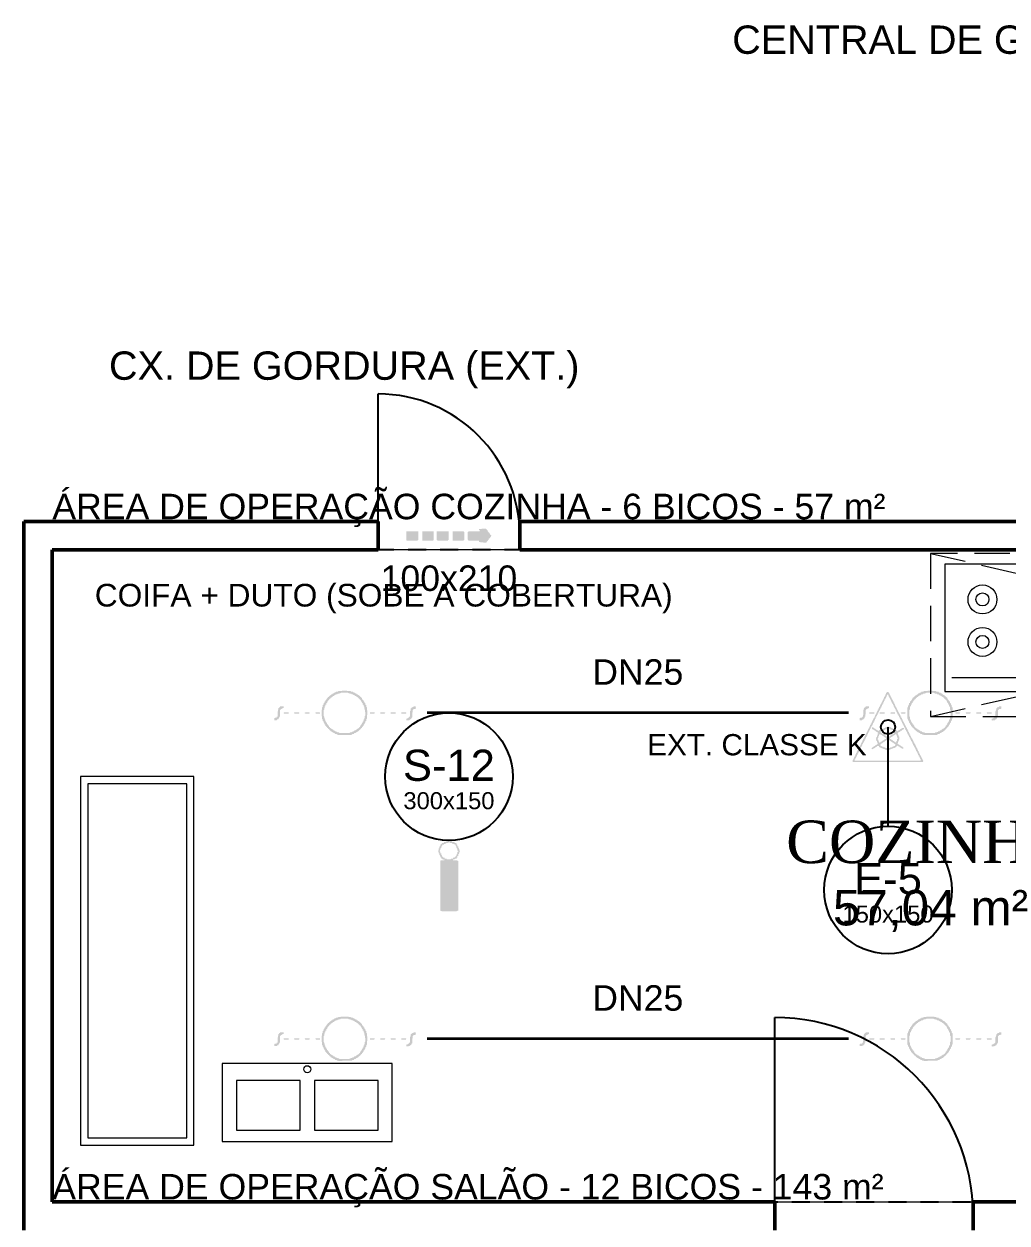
# Model space of a CAD drawing. Header units: metres. Extents: x -2 to 169, y -5 to 45.
# Drawn here: x 0 to 6.94, y 11.05 to 19.51 of the extents above; entities that cross this region are included whole.
import ezdxf
from ezdxf.enums import TextEntityAlignment as Align

# ---------------------------------------------------------------- set-up
doc = ezdxf.new("R2010")
doc.units = ezdxf.units.M
doc.header["$LTSCALE"] = 0.1
doc.linetypes.add('DASHED', pattern=[1.524, 1.27, -0.254])
for name, color, linetype, lineweight in [('AMBIENTES', 8, 'Continuous', 13), ('ILUMINACAO', 5, 'Continuous', 25), ('INC_CHUV_AREA', 6, 'DASHED', 25), ('INC_CHUV_TEXTO', 1, 'Continuous', 13), ('INC_CHUV_TUBO', 1, 'Continuous', 35), ('INC_EXT', 1, 'Continuous', 25), ('INC_SPK', 1, 'Continuous', 25), ('MOBILIARIO', 8, 'Continuous', 18), ('PAREDE', 7, 'Continuous', 50), ('PORTAS', 84, 'Continuous', 25), ('ROTAS', 3, 'Continuous', 35), ('ROTULOS', 7, 'Continuous', 13), ('SINALIZACAO', 3, 'Continuous', 25), ('TEXTOS', 7, 'Continuous', 13)]:
    doc.layers.add(name, color=color, linetype=linetype, lineweight=lineweight)
doc.styles.add('COSCIP-AMBIENTE', font='times.ttf')
doc.styles.add('COSCIP-TEXTO', font='arial.ttf')

# ---------------------------------------------------------------- blocks, each defined once
blk = doc.blocks.new('ROTA_DE_FUGA_FINAL')
h = blk.add_hatch(color=256)
h.dxf.hatch_style = 1
h.paths.add_polyline_path([(0.3528, 0.0804), (0.4379, 0.0807), (0.4388, 0.0738), (0.4458, 0.0729), (0.4463, 0.066), (0.4538, 0.0655), (0.4551, 0.0515), (0.4612, 0.0505), (0.4621, 0.0431), (0.4686, 0.0427), (0.4695, 0.0353), (0.477, 0.0348), (0.4783, 0.0208), (0.4844, 0.0199), (0.4853, 0.0125), (0.4928, 0.012), (0.4937, 0.0045), (0.5, 0.0032), (0.4996, -0.0033), (0.4938, -0.0043), (0.4928, -0.0174), (0.4919, -0.0182), (0.4853, -0.0186), (0.4844, -0.026), (0.4779, -0.0264), (0.477, -0.0347), (0.4705, -0.0349), (0.4695, -0.0358), (0.4686, -0.048), (0.4677, -0.0489), (0.4621, -0.0493), (0.4612, -0.0576), (0.4547, -0.058), (0.4537, -0.0654), (0.4472, -0.0656), (0.4463, -0.0665), (0.4454, -0.0787), (0.4445, -0.0796), (0.4361, -0.0807), (0.3775, -0.0798), (0.37, -0.0789), (0.3693, -0.074), (0.3682, -0.0733), (0.3542, -0.0729), (0.3527, -0.0721), (0.353, -0.0591), (0.3514, -0.0576), (0.2293, -0.0573), (0.2287, -0.0494), (0.2231, -0.0489), (0.2224, -0.048), (0.2223, -0.0405), (0.2224, 0.0413), (0.2231, 0.0428), (0.2278, 0.0428), (0.2286, 0.0497), (0.2306, 0.0504), (0.3612, 0.0506), (0.3623, 0.0515), (0.3623, 0.0562), (0.3609, 0.059), (0.3607, 0.0651), (0.3527, 0.0664)])
h.paths.add_polyline_path([(-0.1435, 0.0497), (-0.1339, 0.0504), (-0.0038, 0.05), (-0.0038, -0.0498), (-0.0106, -0.0508), (-0.0106, -0.0563), (-0.0131, -0.0576), (-0.1356, -0.0573), (-0.1364, -0.0508), (-0.1423, -0.0505), (-0.1437, -0.0489)])
h.paths.add_polyline_path([(-0.4998, 0.0497), (-0.491, 0.0504), (-0.3608, 0.0498), (-0.3608, -0.0495), (-0.3673, -0.0503), (-0.3675, -0.0563), (-0.3692, -0.0576), (-0.4984, -0.0571), (-0.5, -0.048)])
h.paths.add_polyline_path([(0.0431, 0.0497), (0.053, 0.0504), (0.1729, 0.0504), (0.1751, 0.0497), (0.1757, 0.0441), (0.1813, 0.0439), (0.1823, 0.0422), (0.182, -0.0489), (0.1748, -0.0495), (0.1744, -0.0563), (0.1729, -0.0576), (0.0437, -0.0573), (0.0429, -0.048)])
h.paths.add_polyline_path([(-0.3141, 0.0497), (-0.3041, 0.0504), (-0.1832, 0.0504), (-0.1815, 0.0497), (-0.1806, 0.0413), (-0.1806, -0.048), (-0.1818, -0.0508), (-0.182, -0.0573), (-0.3134, -0.0574), (-0.3143, -0.048)])
blk = doc.blocks.new('PONTO_ILUMINACAO_EMERGENCIA')
h = blk.add_hatch(color=256)
h.dxf.hatch_style = 1
h.paths.add_polyline_path([(-0.0047, 0.5), (0.005, 0.5), (0.0072, 0.4942), (0.0188, 0.4904), (0.0421, 0.4884), (0.0459, 0.4797), (0.077, 0.4757), (0.082, 0.4651), (0.1053, 0.4622), (0.1097, 0.4419), (0.1184, 0.439), (0.1206, 0.4179), (0.1322, 0.4157), (0.1344, 0.3924), (0.1414, 0.3866), (0.1452, 0.3779), (0.1484, 0.3547), (0.1556, 0.3518), (0.1555, 0.3425), (0.1487, 0.3401), (0.1431, 0.3111), (0.1346, 0.3052), (0.1326, 0.282), (0.121, 0.2791), (0.1187, 0.2587), (0.1089, 0.2558), (0.1078, 0.2442), (0.0857, 0.239), (0.0799, 0.2315), (0.0595, 0.2297), (0.0579, 0.2268), (0.0584, 0.221), (0.0624, 0.2194), (0.1177, 0.2184), (0.1206, 0.212), (0.1322, 0.2087), (0.1335, 0.2035), (0.1336, -0.4883), (0.1322, -0.4929), (0.1206, -0.4939), (0.1067, -0.4999), (-0.1032, -0.5), (-0.1043, -0.497), (-0.1178, -0.4952), (-0.1228, -0.4912), (-0.1228, 0.2064), (-0.118, 0.218), (-0.0713, 0.2192), (-0.0621, 0.221), (-0.0601, 0.2268), (-0.0916, 0.2329), (-0.0961, 0.2413), (-0.1076, 0.2442), (-0.1083, 0.2558), (-0.1207, 0.2614), (-0.1253, 0.2878), (-0.1335, 0.2936), (-0.1358, 0.3169), (-0.1445, 0.3198), (-0.1468, 0.3416), (-0.1498, 0.3457), (-0.1556, 0.3459), (-0.1556, 0.3488), (-0.1498, 0.3495), (-0.1476, 0.3547), (-0.1454, 0.3779), (-0.1421, 0.3866), (-0.1346, 0.3924), (-0.1329, 0.4157), (-0.1236, 0.4201), (-0.1207, 0.4412), (-0.112, 0.4429), (-0.109, 0.4506), (-0.0988, 0.4564), (-0.0945, 0.4634), (-0.0713, 0.4655), (-0.0684, 0.4771), (-0.0451, 0.479), (-0.0364, 0.4826), (-0.0306, 0.4897), (-0.0073, 0.4925)])
h.paths.add_polyline_path([(-0.0044, 0.4758), (-0.0073, 0.465), (-0.0322, 0.4622), (-0.0396, 0.4593), (-0.0451, 0.4522), (-0.0684, 0.4496), (-0.0713, 0.4416), (-0.093, 0.439), (-0.0971, 0.4186), (-0.1062, 0.4157), (-0.1091, 0.3906), (-0.1178, 0.3896), (-0.1191, 0.3866), (-0.125, 0.3547), (-0.1294, 0.353), (-0.1305, 0.3459), (-0.1226, 0.3401), (-0.1207, 0.3194), (-0.109, 0.3169), (-0.1067, 0.2936), (-0.0981, 0.2878), (-0.0945, 0.2686), (-0.0858, 0.2668), (-0.08, 0.2579), (-0.0623, 0.2558), (-0.0579, 0.2442), (-0.0335, 0.2416), (-0.0306, 0.2325), (0.0014, 0.2301), (0.0276, 0.2355), (0.0334, 0.2424), (0.056, 0.2442), (0.0585, 0.2558), (0.0799, 0.2583), (0.0857, 0.2664), (0.0944, 0.2682), (0.0974, 0.2791), (0.106, 0.2817), (0.108, 0.3052), (0.1149, 0.3082), (0.1218, 0.3372), (0.1322, 0.343), (0.1324, 0.3488), (0.1293, 0.3539), (0.1206, 0.3567), (0.1184, 0.3779), (0.1148, 0.3876), (0.1076, 0.3924), (0.105, 0.4157), (0.0967, 0.4186), (0.0944, 0.4391), (0.0828, 0.4404), (0.077, 0.4487), (0.0453, 0.4535), (0.0421, 0.4615), (0.0188, 0.4634), (0.0078, 0.468), (0.0043, 0.4762)], flags=16)
blk = doc.blocks.new('EXTINTOR_AP')
h = blk.add_hatch(color=256)
h.dxf.hatch_style = 1
h.paths.add_polyline_path([(-0.0177, 0.4935), (0.0088, 0.4935), (0.0108, 0.481), (0.0182, 0.4787), (0.0206, 0.4608), (0.028, 0.4584), (0.0305, 0.4412), (0.038, 0.4393), (0.0404, 0.4221), (0.0481, 0.4196), (0.0502, 0.4021), (0.0576, 0.3999), (0.0597, 0.3827), (0.0674, 0.3795), (0.0699, 0.3624), (0.0775, 0.3606), (0.0797, 0.3433), (0.0874, 0.3409), (0.0896, 0.3233), (0.0969, 0.3203), (0.0994, 0.3031), (0.1068, 0.3011), (0.1092, 0.2839), (0.1169, 0.2818), (0.1192, 0.2646), (0.1268, 0.2621), (0.1289, 0.2446), (0.1363, 0.2423), (0.1388, 0.2245), (0.1462, 0.2226), (0.1486, 0.2053), (0.1564, 0.2031), (0.1585, 0.1858), (0.1659, 0.1837), (0.1683, 0.1685), (0.1764, 0.1637), (0.1782, 0.1476), (0.1866, 0.144), (0.1891, 0.1292), (0.1954, 0.1261), (0.1992, 0.1095), (0.2062, 0.1046), (0.2078, 0.0898), (0.2159, 0.0849), (0.2175, 0.0691), (0.226, 0.0652), (0.2286, 0.0505), (0.2348, 0.0474), (0.2386, 0.0308), (0.2455, 0.0258), (0.2472, 0.0111), (0.2553, 0.0062), (0.2569, -0.0094), (0.2654, -0.0135), (0.268, -0.0283), (0.2753, -0.0332), (0.2777, -0.048), (0.2849, -0.0529), (0.2865, -0.0677), (0.2947, -0.0726), (0.2963, -0.0874), (0.3048, -0.0923), (0.3077, -0.1071), (0.3146, -0.112), (0.3171, -0.1268), (0.3243, -0.1317), (0.3258, -0.1466), (0.3332, -0.1496), (0.3357, -0.16), (0.3429, -0.1637), (0.3455, -0.1793), (0.3529, -0.1822), (0.3554, -0.1993), (0.3607, -0.2031), (0.3652, -0.2194), (0.3701, -0.2225), (0.3741, -0.2301), (0.3751, -0.2387), (0.3824, -0.2418), (0.3849, -0.2579), (0.3923, -0.2607), (0.3947, -0.2779), (0.4011, -0.2818), (0.404, -0.2966), (0.4108, -0.3015), (0.4144, -0.3173), (0.4218, -0.3204), (0.4243, -0.3367), (0.4317, -0.3399), (0.4337, -0.3556), (0.4395, -0.3606), (0.444, -0.377), (0.4514, -0.3842), (0.4538, -0.3961), (0.4612, -0.3986), (0.4637, -0.4154), (0.471, -0.4184), (0.4735, -0.4356), (0.4795, -0.4393), (0.4834, -0.4555), (0.4899, -0.459), (0.4932, -0.4748), (0.5, -0.4787), (0.4992, -0.4836), (0.4937, -0.4861), (0.4931, -0.4935), (-0.5, -0.4935), (-0.4994, -0.4664), (-0.4913, -0.4623), (-0.4897, -0.4467), (-0.4836, -0.4443), (-0.48, -0.427), (-0.4725, -0.4221), (-0.4701, -0.4073), (-0.4618, -0.4045), (-0.4599, -0.3876), (-0.4519, -0.3844), (-0.4503, -0.368), (-0.4429, -0.363), (-0.4406, -0.3483), (-0.4331, -0.3433), (-0.4298, -0.3274), (-0.4224, -0.3253), (-0.4206, -0.3089), (-0.4125, -0.3041), (-0.4109, -0.2892), (-0.4036, -0.2843), (-0.4002, -0.2678), (-0.3935, -0.2646), (-0.3913, -0.2498), (-0.383, -0.2474), (-0.3812, -0.2301), (-0.3732, -0.2253), (-0.3715, -0.2104), (-0.3642, -0.2055), (-0.3619, -0.1907), (-0.3537, -0.1858), (-0.351, -0.17), (-0.3436, -0.1686), (-0.3418, -0.1514), (-0.3341, -0.1464), (-0.3322, -0.1317), (-0.3261, -0.1292), (-0.3215, -0.1104), (-0.3144, -0.1071), (-0.3124, -0.0923), (-0.3042, -0.0894), (-0.3025, -0.0726), (-0.2948, -0.0677), (-0.2929, -0.0529), (-0.2856, -0.048), (-0.2821, -0.0318), (-0.2747, -0.0294), (-0.2729, -0.0135), (-0.2648, -0.0111), (-0.2631, 0.0062), (-0.2554, 0.0111), (-0.2535, 0.0258), (-0.246, 0.0308), (-0.2427, 0.0469), (-0.2353, 0.05), (-0.2329, 0.0663), (-0.2255, 0.0689), (-0.2238, 0.0849), (-0.2163, 0.0898), (-0.2141, 0.1046), (-0.2067, 0.1095), (-0.2043, 0.1243), (-0.1959, 0.1273), (-0.1941, 0.144), (-0.1861, 0.1466), (-0.1843, 0.1637), (-0.1779, 0.1661), (-0.1748, 0.1834), (-0.167, 0.1883), (-0.1648, 0.2031), (-0.1566, 0.2062), (-0.1547, 0.2227), (-0.1467, 0.227), (-0.1451, 0.2424), (-0.1388, 0.2449), (-0.1354, 0.2621), (-0.1277, 0.267), (-0.1254, 0.2818), (-0.1172, 0.2843), (-0.1153, 0.3015), (-0.1073, 0.3057), (-0.1057, 0.3212), (-0.0981, 0.3261), (-0.095, 0.3424), (-0.0878, 0.3458), (-0.0859, 0.3606), (-0.0777, 0.363), (-0.0759, 0.3803), (-0.0691, 0.3827), (-0.0663, 0.3999), (-0.06, 0.4024), (-0.0557, 0.4211), (-0.0486, 0.4246), (-0.0465, 0.4393), (-0.0384, 0.4418), (-0.0366, 0.459), (-0.03, 0.4615), (-0.027, 0.4787), (-0.0208, 0.4812)])
h.paths.add_polyline_path([(-0.0064, 0.4602), (-0.0089, 0.4505), (-0.0163, 0.4484), (-0.0179, 0.4319), (-0.024, 0.4295), (-0.0276, 0.4123), (-0.035, 0.4073), (-0.0374, 0.3926), (-0.0458, 0.3881), (-0.0476, 0.3729), (-0.0557, 0.3687), (-0.0572, 0.3532), (-0.0645, 0.3483), (-0.068, 0.3317), (-0.0745, 0.3286), (-0.0768, 0.3138), (-0.0852, 0.3109), (-0.087, 0.2941), (-0.095, 0.2905), (-0.0966, 0.2744), (-0.1039, 0.2695), (-0.1073, 0.253), (-0.114, 0.2498), (-0.1163, 0.235), (-0.1246, 0.2316), (-0.1264, 0.2154), (-0.1343, 0.2104), (-0.136, 0.1957), (-0.1432, 0.1907), (-0.1467, 0.1743), (-0.1536, 0.1711), (-0.1557, 0.1563), (-0.1639, 0.1537), (-0.1658, 0.1366), (-0.1728, 0.1341), (-0.1754, 0.1169), (-0.1827, 0.112), (-0.185, 0.0972), (-0.1932, 0.0923), (-0.1959, 0.0764), (-0.2033, 0.0744), (-0.2051, 0.0578), (-0.2128, 0.0529), (-0.2147, 0.0381), (-0.2221, 0.0332), (-0.2245, 0.0185), (-0.2326, 0.0135), (-0.2353, -0.0024), (-0.2427, -0.0042), (-0.2444, -0.0209), (-0.252, -0.0258), (-0.2541, -0.0406), (-0.2616, -0.0455), (-0.2638, -0.0603), (-0.2722, -0.0644), (-0.2747, -0.0809), (-0.2821, -0.0826), (-0.2838, -0.0997), (-0.2913, -0.1046), (-0.2934, -0.1194), (-0.3011, -0.1243), (-0.3033, -0.1391), (-0.3116, -0.1435), (-0.3134, -0.1587), (-0.3215, -0.1624), (-0.3231, -0.1784), (-0.3293, -0.1809), (-0.3328, -0.1981), (-0.3404, -0.2031), (-0.3427, -0.2178), (-0.3507, -0.2203), (-0.3529, -0.2375), (-0.3608, -0.2406), (-0.3625, -0.2572), (-0.3688, -0.2597), (-0.3722, -0.2769), (-0.3799, -0.2818), (-0.3821, -0.2966), (-0.3904, -0.2998), (-0.3923, -0.3163), (-0.4002, -0.3209), (-0.4018, -0.336), (-0.4092, -0.3409), (-0.4115, -0.3556), (-0.4194, -0.3606), (-0.4224, -0.3764), (-0.4298, -0.3779), (-0.4316, -0.395), (-0.4396, -0.3991), (-0.4412, -0.4147), (-0.4488, -0.4196), (-0.4509, -0.4344), (-0.4592, -0.4393), (-0.4618, -0.4551), (-0.4691, -0.4567), (-0.4695, -0.4738), (0.4618, -0.4738), (0.4612, -0.4555), (0.4549, -0.4516), (0.4514, -0.4354), (0.4449, -0.4319), (0.4415, -0.4164), (0.4341, -0.4142), (0.432, -0.3975), (0.4243, -0.3933), (0.4223, -0.3778), (0.4155, -0.3729), (0.412, -0.3569), (0.4046, -0.3532), (0.4021, -0.3378), (0.3947, -0.3358), (0.3923, -0.3181), (0.3849, -0.3145), (0.3829, -0.299), (0.3759, -0.2941), (0.3726, -0.2782), (0.3652, -0.2748), (0.3628, -0.2591), (0.3554, -0.257), (0.3532, -0.24), (0.3459, -0.235), (0.3431, -0.219), (0.3369, -0.2154), (0.3332, -0.1994), (0.3258, -0.1968), (0.3234, -0.1804), (0.316, -0.1783), (0.3135, -0.1609), (0.3057, -0.1587), (0.3037, -0.1415), (0.2958, -0.1391), (0.2937, -0.1218), (0.2856, -0.1194), (0.2837, -0.1046), (0.2758, -0.0997), (0.2732, -0.0825), (0.2663, -0.08), (0.2643, -0.0628), (0.2563, -0.0603), (0.2545, -0.0443), (0.2462, -0.0406), (0.243, -0.0234), (0.2365, -0.0209), (0.234, -0.0037), (0.2269, -0.0012), (0.2249, 0.016), (0.2169, 0.0185), (0.2151, 0.0339), (0.2077, 0.0369), (0.2037, 0.0554), (0.1971, 0.0578), (0.1947, 0.0751), (0.1875, 0.0775), (0.1856, 0.0948), (0.1774, 0.0972), (0.1747, 0.1144), (0.1683, 0.1157), (0.1643, 0.1341), (0.1578, 0.1366), (0.1554, 0.1538), (0.1486, 0.1553), (0.1444, 0.1711), (0.1388, 0.1736), (0.1363, 0.1848), (0.1301, 0.1883), (0.1265, 0.2044), (0.1216, 0.2066), (0.1178, 0.2154), (0.1148, 0.2301), (0.1092, 0.2329), (0.1048, 0.2498), (0.0979, 0.2547), (0.0969, 0.2635), (0.0906, 0.267), (0.0871, 0.2833), (0.0822, 0.2867), (0.0785, 0.2941), (0.0762, 0.3089), (0.0687, 0.3138), (0.0682, 0.3212), (0.0649, 0.3288), (0.0585, 0.3335), (0.0576, 0.3422), (0.0509, 0.3458), (0.0483, 0.3606), (0.0424, 0.3655), (0.0361, 0.3876), (0.0292, 0.3926), (0.0287, 0.3999), (0.0192, 0.4123), (0.0182, 0.4209), (0.0116, 0.4246), (0.0016, 0.459)], flags=16)
h.paths.add_polyline_path([(-0.0103, 0.0062), (0.0182, 0.0068), (0.0206, -0.0004), (0.0388, -0.0037), (0.0403, -0.0111), (0.0576, -0.0132), (0.06, -0.0207), (0.0773, -0.0223), (0.0822, -0.0286), (0.0969, -0.0319), (0.1023, -0.0381), (0.1166, -0.042), (0.1191, -0.0516), (0.1265, -0.054), (0.1298, -0.0603), (0.1363, -0.0589), (0.1388, -0.0518), (0.1476, -0.0505), (0.1511, -0.0435), (0.1659, -0.0386), (0.1683, -0.032), (0.1831, -0.0285), (0.188, -0.0217), (0.1955, -0.0209), (0.1979, -0.013), (0.2126, -0.0119), (0.2249, -0.0142), (0.2244, -0.0308), (0.2077, -0.0353), (0.2069, -0.0406), (0.1966, -0.0431), (0.1947, -0.0505), (0.1782, -0.053), (0.1757, -0.0611), (0.1668, -0.0628), (0.1634, -0.0699), (0.1485, -0.0726), (0.1469, -0.08), (0.1388, -0.0814), (0.1371, -0.0849), (0.1404, -0.1071), (0.147, -0.112), (0.1486, -0.1292), (0.1564, -0.1317), (0.1595, -0.1538), (0.156, -0.1871), (0.1486, -0.1902), (0.1462, -0.2092), (0.1388, -0.2121), (0.1376, -0.2375), (0.1462, -0.2395), (0.148, -0.2474), (0.156, -0.2484), (0.1609, -0.2551), (0.1757, -0.259), (0.1782, -0.2674), (0.1855, -0.2679), (0.1905, -0.2745), (0.2052, -0.2791), (0.2071, -0.2867), (0.2151, -0.2878), (0.2172, -0.3015), (0.2151, -0.308), (0.1979, -0.3076), (0.1929, -0.3), (0.1782, -0.2968), (0.1761, -0.2892), (0.1683, -0.2884), (0.1634, -0.2801), (0.1486, -0.277), (0.1471, -0.2695), (0.1388, -0.2684), (0.1353, -0.2621), (0.1314, -0.261), (0.1265, -0.2684), (0.1204, -0.2695), (0.1142, -0.2854), (0.098, -0.2892), (0.0945, -0.2949), (0.0871, -0.2976), (0.0695, -0.299), (0.0649, -0.3063), (0.0428, -0.3095), (0.0392, -0.3163), (0.0204, -0.3187), (0.0182, -0.3261), (0.0083, -0.3278), (-0.0261, -0.3263), (-0.0286, -0.3185), (-0.0458, -0.3172), (-0.0507, -0.3108), (-0.0753, -0.3066), (-0.0803, -0.2999), (-0.1049, -0.2967), (-0.1073, -0.2897), (-0.1246, -0.2871), (-0.1277, -0.2695), (-0.1393, -0.2664), (-0.1541, -0.2693), (-0.1566, -0.2777), (-0.1656, -0.2793), (-0.1689, -0.286), (-0.1836, -0.2897), (-0.1851, -0.2966), (-0.2009, -0.3004), (-0.2037, -0.3064), (-0.2147, -0.3089), (-0.2181, -0.314), (-0.2249, -0.3089), (-0.2329, -0.3079), (-0.2329, -0.2973), (-0.2275, -0.2966), (-0.223, -0.2877), (-0.215, -0.2867), (-0.2134, -0.2793), (-0.1984, -0.2762), (-0.1954, -0.2695), (-0.1851, -0.267), (-0.1834, -0.2597), (-0.1686, -0.2572), (-0.1656, -0.2498), (-0.1551, -0.2474), (-0.1537, -0.2424), (-0.1458, -0.2375), (-0.1476, -0.2203), (-0.1543, -0.2178), (-0.1566, -0.1997), (-0.1639, -0.1975), (-0.1658, -0.1809), (-0.1738, -0.1637), (-0.1664, -0.1594), (-0.1645, -0.1415), (-0.1576, -0.1391), (-0.1553, -0.1218), (-0.1492, -0.1171), (-0.1465, -0.1095), (-0.1451, -0.0923), (-0.1387, -0.0874), (-0.1393, -0.0838), (-0.1461, -0.08), (-0.1467, -0.0744), (-0.1639, -0.0701), (-0.1656, -0.0628), (-0.1738, -0.0616), (-0.1763, -0.0548), (-0.191, -0.0489), (-0.1943, -0.0431), (-0.205, -0.0406), (-0.2078, -0.0332), (-0.223, -0.0306), (-0.2275, -0.0185), (-0.2244, -0.0037), (-0.2076, -0.0037), (-0.2048, -0.0111), (-0.1952, -0.0135), (-0.1939, -0.0209), (-0.1787, -0.0242), (-0.1754, -0.0308), (-0.1654, -0.0332), (-0.1639, -0.0404), (-0.1492, -0.045), (-0.1461, -0.0505), (-0.1351, -0.0529), (-0.1332, -0.0578), (-0.1295, -0.0584), (-0.1246, -0.0426), (-0.1073, -0.0389), (-0.1049, -0.0325), (-0.0872, -0.0308), (-0.083, -0.0234), (-0.06, -0.0209), (-0.0557, -0.013), (-0.038, -0.0111), (-0.036, -0.0036), (-0.0178, -0.0012), (-0.0163, 0.0037)])
h.paths.add_polyline_path([(-0.0163, -0.1808), (-0.0187, -0.1889), (-0.0335, -0.1916), (-0.0362, -0.1981), (-0.0464, -0.2006), (-0.0483, -0.2086), (-0.063, -0.2114), (-0.068, -0.2192), (-0.0761, -0.2203), (-0.0778, -0.2277), (-0.094, -0.2301), (-0.0959, -0.2375), (-0.1057, -0.24), (-0.1073, -0.2547), (-0.1052, -0.267), (-0.0901, -0.2701), (-0.0852, -0.2775), (-0.068, -0.2787), (-0.063, -0.2861), (-0.0384, -0.2891), (-0.036, -0.2949), (-0.0113, -0.299), (-0.0064, -0.3061), (-0.0015, -0.3065), (0.0023, -0.304), (0.0034, -0.299), (0.028, -0.2944), (0.0305, -0.2889), (0.0551, -0.2848), (0.06, -0.2781), (0.0756, -0.2769), (0.0797, -0.2688), (0.0969, -0.2667), (0.0978, -0.2597), (0.1043, -0.2538), (0.1043, -0.2407), (0.0896, -0.2381), (0.0872, -0.2301), (0.0797, -0.2294), (0.0751, -0.2227), (0.0674, -0.2194), (0.06, -0.2188), (0.0576, -0.2109), (0.0428, -0.2057), (0.0379, -0.1995), (0.0305, -0.1988), (0.0283, -0.1907), (0.0133, -0.187), (0.0083, -0.1801)], flags=16)
h.paths.add_polyline_path([(0.0059, -0.0201), (-0.0163, -0.0231), (-0.0195, -0.0308), (-0.0433, -0.034), (-0.0483, -0.0414), (-0.0664, -0.0431), (-0.0704, -0.0497), (-0.0852, -0.0523), (-0.0901, -0.0579), (-0.1049, -0.0622), (-0.1049, -0.078), (-0.0898, -0.0825), (-0.0867, -0.0898), (-0.0763, -0.0923), (-0.0753, -0.0981), (-0.0588, -0.1021), (-0.0566, -0.1095), (-0.0483, -0.1107), (-0.0458, -0.1176), (-0.0301, -0.1218), (-0.0274, -0.1292), (-0.0172, -0.1317), (-0.0163, -0.1376), (-0.004, -0.1411), (0.0083, -0.1399), (0.0133, -0.1321), (0.028, -0.1294), (0.0305, -0.1209), (0.0393, -0.1194), (0.0428, -0.1123), (0.0578, -0.1095), (0.0595, -0.1021), (0.0748, -0.0988), (0.0777, -0.0923), (0.0877, -0.0898), (0.0896, -0.0819), (0.0983, -0.08), (0.0982, -0.0628), (0.0888, -0.0603), (0.0872, -0.0529), (0.0699, -0.0506), (0.0674, -0.0427), (0.0502, -0.0413), (0.0477, -0.0355), (0.0305, -0.0319), (0.0256, -0.0256)], flags=16)
h.paths.add_polyline_path([(-0.1073, -0.1014), (-0.1246, -0.1033), (-0.127, -0.1268), (-0.1344, -0.1311), (-0.1377, -0.1563), (-0.1443, -0.1601), (-0.1449, -0.1661), (-0.1443, -0.1784), (-0.1369, -0.1821), (-0.132, -0.2078), (-0.127, -0.209), (-0.1246, -0.2191), (-0.1196, -0.2198), (-0.1071, -0.2178), (-0.1049, -0.2098), (-0.0901, -0.2073), (-0.0852, -0.1989), (-0.0774, -0.1981), (-0.0753, -0.1899), (-0.0606, -0.1868), (-0.0557, -0.1796), (-0.0474, -0.1784), (-0.0455, -0.1711), (-0.0306, -0.1686), (-0.0283, -0.1661), (-0.0279, -0.1538), (-0.0286, -0.1514), (-0.0433, -0.148), (-0.0483, -0.1406), (-0.0557, -0.14), (-0.0581, -0.1319), (-0.0655, -0.1311), (-0.0704, -0.123), (-0.0858, -0.1194), (-0.0876, -0.112), (-0.1024, -0.108)], flags=16)
h.paths.add_polyline_path([(0.1168, -0.1021), (0.1007, -0.1046), (0.0969, -0.111), (0.0889, -0.112), (0.0871, -0.1194), (0.0723, -0.1221), (0.0674, -0.1307), (0.0593, -0.1317), (0.0576, -0.1392), (0.0403, -0.143), (0.0394, -0.1489), (0.0289, -0.1514), (0.0261, -0.1563), (0.0292, -0.1686), (0.0395, -0.1711), (0.0424, -0.1784), (0.0576, -0.1808), (0.0591, -0.1883), (0.0691, -0.1907), (0.0714, -0.1981), (0.086, -0.2006), (0.0883, -0.208), (0.0986, -0.2104), (0.1019, -0.2172), (0.1142, -0.2184), (0.1166, -0.2177), (0.1191, -0.199), (0.1249, -0.1957), (0.1286, -0.1711), (0.1354, -0.1686), (0.1366, -0.1538), (0.1363, -0.1511), (0.1289, -0.1474), (0.124, -0.1227), (0.1187, -0.1194)], flags=16)
blk = doc.blocks.new('MOB_FOGAO_160X90')
blk.add_lwpolyline([(-0.8, -0.45), (0.8, -0.45), (0.8, 0.45), (-0.8, 0.45)], close=True)
blk.add_lwpolyline([(-0.75, -0.35), (0.75, -0.35)])
for centre, radius in [((-0.5333, 0.2), 0.102), ((0, 0.2), 0.102), ((0.5333, 0.2), 0.102), ((-0.5333, 0.2), 0.0459), ((0, 0.2), 0.0459), ((0.5333, 0.2), 0.0459), ((-0.5333, -0.1), 0.102), ((0, -0.1), 0.102), ((0.5333, -0.1), 0.102), ((-0.5333, -0.1), 0.0459), ((0, -0.1), 0.0459), ((0.5333, -0.1), 0.0459)]:
    blk.add_circle(centre, radius)
blk = doc.blocks.new('MOB_COIFA_500X115')
for points in [[(-2.31, 0.575), (-2.5, 0.575)], [(-2.5, 0.575), (-2.5, 0.325)], [(-2.5, 0.575), (-2.2564, 0.519)], [(-1.94, 0.575), (-2.19, 0.575)], [(-1.57, 0.575), (-1.82, 0.575)], [(-1.2, 0.575), (-1.45, 0.575)], [(-0.83, 0.575), (-1.08, 0.575)], [(-0.46, 0.575), (-0.71, 0.575)], [(-0.09, 0.575), (-0.34, 0.575)], [(0.28, 0.575), (0.03, 0.575)], [(0.65, 0.575), (0.4, 0.575)], [(1.02, 0.575), (0.77, 0.575)], [(1.39, 0.575), (1.14, 0.575)], [(1.76, 0.575), (1.51, 0.575)], [(2.13, 0.575), (1.88, 0.575)], [(2.1876, 0.5032), (2.4312, 0.5592)], [(2.5, 0.575), (2.25, 0.575)], [(2.5, 0.535), (2.5, 0.575)], [(-2.1394, 0.4921), (-1.8958, 0.436)], [(1.827, 0.4202), (2.0707, 0.4763)], [(-1.7788, 0.4091), (-1.5352, 0.3531)], [(1.4664, 0.3373), (1.7101, 0.3933)], [(2.5, 0.165), (2.5, 0.415)], [(-1.4182, 0.3262), (-1.1746, 0.2702)], [(1.1059, 0.2543), (1.3495, 0.3104)], [(-2.5, 0.205), (-2.5, -0.045)], [(-1.0577, 0.2433), (-0.814, 0.1872)], [(0.7453, 0.1714), (0.9889, 0.2274)], [(-0.6971, 0.1603), (-0.4534, 0.1043)], [(0.3847, 0.0885), (0.6283, 0.1445)], [(-0.3365, 0.0774), (-0.0928, 0.0214)], [(0.0241, 0.0055), (0.2677, 0.0616)], [(2.5, -0.205), (2.5, 0.045)], [(-0.3365, -0.0774), (-0.0928, -0.0214)], [(0.0241, -0.0055), (0.2677, -0.0616)], [(-2.5, -0.165), (-2.5, -0.415)], [(-0.6971, -0.1603), (-0.4534, -0.1043)], [(0.3847, -0.0885), (0.6283, -0.1445)], [(-1.0577, -0.2433), (-0.814, -0.1872)], [(0.7453, -0.1714), (0.9889, -0.2274)], [(-1.4182, -0.3262), (-1.1746, -0.2702)], [(1.1059, -0.2543), (1.3495, -0.3104)], [(1.4664, -0.3373), (1.7101, -0.3933)], [(2.5, -0.575), (2.5, -0.325)], [(-1.7788, -0.4091), (-1.5352, -0.3531)], [(1.827, -0.4202), (2.0707, -0.4763)], [(-2.1394, -0.4921), (-1.8958, -0.436)], [(2.1876, -0.5032), (2.4312, -0.5592)], [(-2.5, -0.575), (-2.2564, -0.519)], [(-2.5, -0.535), (-2.5, -0.575)], [(-2.5, -0.575), (-2.25, -0.575)], [(-2.13, -0.575), (-1.88, -0.575)], [(-1.76, -0.575), (-1.51, -0.575)], [(-1.39, -0.575), (-1.14, -0.575)], [(-1.02, -0.575), (-0.77, -0.575)], [(-0.65, -0.575), (-0.4, -0.575)], [(-0.28, -0.575), (-0.03, -0.575)], [(0.09, -0.575), (0.34, -0.575)], [(0.46, -0.575), (0.71, -0.575)], [(0.83, -0.575), (1.08, -0.575)], [(1.2, -0.575), (1.45, -0.575)], [(1.57, -0.575), (1.82, -0.575)], [(1.94, -0.575), (2.19, -0.575)], [(2.31, -0.575), (2.5, -0.575)]]:
    blk.add_lwpolyline(points)
blk = doc.blocks.new('MOB_BALCAO_260X80')
for points in [[(-1.3, -0.4), (1.3, -0.4), (1.3, 0.4), (-1.3, 0.4)], [(-1.25, -0.35), (1.25, -0.35), (1.25, 0.35), (-1.25, 0.35)]]:
    blk.add_lwpolyline(points, close=True)
blk = doc.blocks.new('MOB_PIA_120X55')
for points in [[(-0.6, -0.275), (0.6, -0.275), (0.6, 0.275), (-0.6, 0.275)], [(-0.5, -0.195), (-0.05, -0.195), (-0.05, 0.155), (-0.5, 0.155)], [(0.05, -0.195), (0.5, -0.195), (0.5, 0.155), (0.05, 0.155)]]:
    blk.add_lwpolyline(points, close=True)
blk.add_circle((0, 0.235), 0.025)
blk = doc.blocks.new('PLACA_CHAMADA_S-12')
at = {"color": 3, "lineweight": 25}
blk.add_circle((0, 0), 0.45, dxfattribs=at)
at = {"color": 3, "style": 'COSCIP-TEXTO'}
for tag, height, p in [('CODIGO', 0.22, (0, 0.08)), ('DIMENSAO', 0.12, (0, -0.17))]:
    blk.add_attdef(tag, text='', height=height, dxfattribs=at).set_placement(p, align=Align.MIDDLE_CENTER)
blk = doc.blocks.new('PLACA_CHAMADA_E-5')
at = {"color": 1, "lineweight": 25}
blk.add_circle((0, 0), 0.45, dxfattribs=at)
at = {"color": 1, "style": 'COSCIP-TEXTO'}
for tag, height, p in [('CODIGO', 0.22, (0, 0.08)), ('DIMENSAO', 0.12, (0, -0.17))]:
    blk.add_attdef(tag, text='', height=height, dxfattribs=at).set_placement(p, align=Align.MIDDLE_CENTER)
blk = doc.blocks.new('BICO_SPRINKLER_PENDENTE')
h = blk.add_hatch(color=256)
h.dxf.hatch_style = 1
h.paths.add_polyline_path([(-0.0468, 0.1543), (-0.007, 0.1557), (0.0382, 0.1546), (0.0398, 0.1508), (0.0569, 0.1485), (0.0585, 0.1438), (0.0702, 0.1418), (0.0717, 0.1371), (0.0819, 0.1359), (0.0832, 0.1309), (0.0881, 0.1304), (0.0913, 0.1258), (0.1006, 0.1233), (0.1016, 0.1184), (0.1069, 0.1174), (0.108, 0.1122), (0.1131, 0.1111), (0.1147, 0.1068), (0.1178, 0.1059), (0.1205, 0.0966), (0.1252, 0.0934), (0.1256, 0.0888), (0.1303, 0.0881), (0.1318, 0.0815), (0.1359, 0.0794), (0.1381, 0.0696), (0.1429, 0.0685), (0.1443, 0.057), (0.149, 0.0553), (0.1507, 0.0404), (0.1552, 0.0388), (0.1566, 0.0061), (0.1556, -0.0392), (0.1516, -0.0423), (0.1495, -0.0563), (0.1443, -0.0593), (0.1435, -0.0688), (0.1382, -0.0719), (0.137, -0.0813), (0.1318, -0.0827), (0.1314, -0.0875), (0.1288, -0.0922), (0.1256, -0.0942), (0.1245, -0.1), (0.1193, -0.1012), (0.1187, -0.1062), (0.1149, -0.1078), (0.1131, -0.1122), (0.1097, -0.1125), (0.1069, -0.1185), (0.1022, -0.1199), (0.1006, -0.1245), (0.0959, -0.125), (0.0944, -0.1303), (0.0888, -0.1312), (0.0866, -0.1356), (0.077, -0.1374), (0.0757, -0.1425), (0.0647, -0.1437), (0.0632, -0.1488), (0.0516, -0.1499), (0.0491, -0.1537), (0.0445, -0.1553), (-0.046, -0.1557), (-0.0569, -0.1541), (-0.0601, -0.1498), (-0.071, -0.1489), (-0.0725, -0.1439), (-0.0819, -0.1426), (-0.0833, -0.1374), (-0.0934, -0.1359), (-0.0951, -0.1312), (-0.1006, -0.1304), (-0.1022, -0.1251), (-0.1069, -0.1246), (-0.1085, -0.1203), (-0.1131, -0.1186), (-0.115, -0.114), (-0.1193, -0.1123), (-0.1216, -0.1078), (-0.1256, -0.1074), (-0.1271, -0.1014), (-0.1324, -0.1), (-0.1334, -0.0944), (-0.1381, -0.0923), (-0.1396, -0.0831), (-0.1443, -0.0821), (-0.1466, -0.0719), (-0.1514, -0.0688), (-0.1527, -0.0594), (-0.1574, -0.0563), (-0.1583, -0.0462), (-0.1618, -0.0438), (-0.1636, -0.0392), (-0.1645, 0.0061), (-0.1633, 0.0388), (-0.1591, 0.0404), (-0.1569, 0.056), (-0.1521, 0.0573), (-0.1509, 0.0685), (-0.1459, 0.0699), (-0.1443, 0.0802), (-0.1396, 0.0818), (-0.1381, 0.0882), (-0.1334, 0.0894), (-0.1307, 0.0981), (-0.1264, 0.1012), (-0.1259, 0.1059), (-0.1209, 0.1069), (-0.1193, 0.1113), (-0.1147, 0.1118), (-0.1138, 0.1168), (-0.1079, 0.1184), (-0.1069, 0.1235), (-0.1022, 0.124), (-0.0944, 0.1304), (-0.0895, 0.1309), (-0.0887, 0.1356), (-0.0788, 0.1378), (-0.0772, 0.1425), (-0.0663, 0.1441), (-0.0647, 0.1486), (-0.0476, 0.1509)])
h.paths.add_polyline_path([(-0.0273, 0.1418), (-0.0327, 0.1402), (-0.0351, 0.1368), (-0.0526, 0.1356), (-0.0541, 0.1309), (-0.0647, 0.1297), (-0.0704, 0.1246), (-0.0779, 0.1231), (-0.0794, 0.1184), (-0.0881, 0.1168), (-0.0888, 0.1122), (-0.0944, 0.111), (-0.0959, 0.1073), (-0.1006, 0.1067), (-0.1022, 0.1017), (-0.1076, 0.0997), (-0.1084, 0.0947), (-0.1131, 0.094), (-0.1147, 0.088), (-0.1194, 0.0872), (-0.1198, 0.0825), (-0.1249, 0.0794), (-0.1267, 0.07), (-0.1319, 0.0685), (-0.1334, 0.0577), (-0.1381, 0.0565), (-0.1393, 0.0466), (-0.1443, 0.044), (-0.1461, 0.0232), (-0.1498, 0.0201), (-0.1506, 0.0139), (-0.1504, -0.0204), (-0.149, -0.0258), (-0.1456, -0.0282), (-0.1443, -0.046), (-0.14, -0.0485), (-0.1375, -0.061), (-0.1326, -0.0641), (-0.1323, -0.0688), (-0.1271, -0.0745), (-0.1257, -0.0813), (-0.1203, -0.0828), (-0.1193, -0.0885), (-0.1147, -0.0906), (-0.1129, -0.0984), (-0.1072, -0.1016), (-0.1063, -0.1062), (-0.1022, -0.1066), (-0.0997, -0.1109), (-0.094, -0.1125), (-0.0928, -0.1158), (-0.0835, -0.1182), (-0.0821, -0.1234), (-0.0732, -0.125), (-0.071, -0.13), (-0.0613, -0.1312), (-0.0585, -0.1361), (-0.0429, -0.1376), (-0.0398, -0.1422), (-0.0055, -0.1433), (0.032, -0.1422), (0.0347, -0.1374), (0.0507, -0.1361), (0.0529, -0.1312), (0.0637, -0.1296), (0.0647, -0.125), (0.0757, -0.1234), (0.0772, -0.1181), (0.0819, -0.1177), (0.085, -0.1135), (0.093, -0.1109), (0.0959, -0.1065), (0.0995, -0.1062), (0.1009, -0.1016), (0.1061, -0.0984), (0.1084, -0.0894), (0.1131, -0.0883), (0.114, -0.0828), (0.1178, -0.0813), (0.1193, -0.0718), (0.124, -0.0696), (0.1247, -0.0641), (0.1289, -0.061), (0.1318, -0.0473), (0.1366, -0.0454), (0.1384, -0.0236), (0.1419, -0.0204), (0.1427, -0.0143), (0.1416, 0.0186), (0.1379, 0.0217), (0.1361, 0.0435), (0.1313, 0.0466), (0.1303, 0.0562), (0.1253, 0.0576), (0.124, 0.0685), (0.1188, 0.07), (0.1184, 0.0747), (0.1135, 0.0825), (0.1131, 0.0871), (0.1084, 0.0878), (0.1069, 0.0939), (0.1022, 0.0945), (0.1012, 0.0997), (0.0958, 0.1012), (0.0944, 0.1066), (0.0897, 0.1071), (0.0881, 0.1109), (0.0825, 0.1122), (0.0813, 0.1168), (0.071, 0.1184), (0.07, 0.1231), (0.0601, 0.1251), (0.0569, 0.1297), (0.046, 0.1309), (0.0447, 0.1356), (0.0273, 0.1367), (0.0245, 0.1402), (0.0195, 0.1417)], flags=16)
h.paths.add_polyline_path([(0.4836, 0.0451), (0.499, 0.0451), (0.5, 0.0335), (0.4984, 0.0284), (0.4828, 0.0266), (0.4813, 0.0208), (0.4767, 0.0186), (0.4749, -0.0314), (0.4704, -0.0335), (0.4694, -0.0392), (0.4648, -0.0423), (0.4637, -0.0454), (0.4576, -0.047), (0.4567, -0.0516), (0.4392, -0.0528), (0.4345, -0.0548), (0.4323, -0.0516), (0.4324, -0.0407), (0.4435, -0.0392), (0.4453, -0.0345), (0.4501, -0.0342), (0.4532, -0.0291), (0.4573, -0.0267), (0.4582, 0.0076), (0.4594, 0.0139), (0.4626, 0.0154), (0.4641, 0.0314), (0.4698, 0.0342), (0.4704, 0.0389), (0.4818, 0.0404)])
h.paths.add_polyline_path([(-0.458, 0.0451), (-0.4345, 0.0459), (-0.4335, 0.0357), (-0.4345, 0.0333), (-0.4438, 0.032), (-0.4465, 0.0279), (-0.4516, 0.0276), (-0.4545, 0.0217), (-0.4585, 0.0201), (-0.4595, -0.0267), (-0.4643, -0.0282), (-0.4656, -0.0392), (-0.4713, -0.0407), (-0.4719, -0.0454), (-0.4798, -0.047), (-0.4828, -0.0519), (-0.5, -0.0521), (-0.5, -0.036), (-0.4828, -0.0333), (-0.4818, -0.0282), (-0.4761, -0.0267), (-0.4741, 0.0201), (-0.4719, 0.0217), (-0.4704, 0.0334), (-0.4668, 0.0342), (-0.4641, 0.0395), (-0.4589, 0.0404)])
h.paths.add_polyline_path([(-0.3599, 0.0014), (-0.358, 0.0028), (-0.3253, 0.0029), (-0.3237, 0.0022), (-0.3233, -0.0017), (-0.3253, -0.007), (-0.358, -0.007)])
h.paths.add_polyline_path([(-0.4333, 0.0014), (-0.4314, 0.0029), (-0.3986, 0.0027), (-0.397, 0.0019), (-0.3968, -0.0017), (-0.3986, -0.0067), (-0.4314, -0.007)])
h.paths.add_polyline_path([(0.3218, 0.0014), (0.3237, 0.0029), (0.3565, 0.0027), (0.358, 0.0019), (0.3583, -0.0017), (0.3565, -0.0067), (0.3237, -0.007)])
h.paths.add_polyline_path([(0.3968, 0.0014), (0.3986, 0.0028), (0.4298, 0.0029), (0.4314, 0.0022), (0.4317, -0.0017), (0.4298, -0.007), (0.3986, -0.0069)])
h.paths.add_polyline_path([(0.2484, 0.0014), (0.2504, 0.0029), (0.2785, 0.0028), (0.2847, 0.0014), (0.2848, -0.0017), (0.28, -0.0033), (0.2785, -0.0068), (0.2504, -0.007)])
h.paths.add_polyline_path([(-0.2848, 0.0014), (-0.2769, 0.0029), (-0.252, 0.0029), (-0.25, 0.0014), (-0.2499, -0.0017), (-0.252, -0.007), (-0.2769, -0.007), (-0.2847, -0.0022)])
h.paths.add_polyline_path([(0.1749, 0.0014), (0.1771, 0.0029), (0.2036, 0.0029), (0.2098, 0.0015), (0.2107, -0.0002), (0.2098, -0.0021), (0.2059, -0.0033), (0.2053, -0.0064), (0.2036, -0.007), (0.1771, -0.007)])
h.paths.add_polyline_path([(-0.2106, 0.0014), (-0.2036, 0.0029), (-0.1786, 0.0029), (-0.1763, -0.0002), (-0.1786, -0.007), (-0.2036, -0.007), (-0.2054, -0.0064), (-0.2061, -0.0033), (-0.2108, -0.0017)])

msp = doc.modelspace()

# ---------------------------------------------------------------- linework, layer by layer
at = {"layer": 'AMBIENTES'}
msp.add_lwpolyline([(12.6, 11.2), (12.6, 15.8), (0.2, 15.8), (0.2, 11.2)], close=True, dxfattribs=at)
at = {"layer": 'INC_CHUV_AREA', "linetype": 'DASHED'}
msp.add_lwpolyline([(0.2002, 11.2), (12.5998, 11.2), (12.5998, 15.8), (0.2002, 15.8)], close=True, dxfattribs=at)
at = {"layer": 'INC_CHUV_TUBO'}
for p, q in [((5.82, 14.65), (2.8467, 14.65)), ((5.82, 12.35), (2.8467, 12.35))]:
    msp.add_line(p, q, dxfattribs=at)
at = {"layer": 'PAREDE'}
for p, q in [((0, 15.52), (0, 16)), ((0, 16), (0.5, 16)), ((0.5, 16), (1, 16)), ((1, 16), (1.5, 16)), ((1.5, 16), (2, 16)), ((2, 16), (2.5, 16)), ((2.5, 16), (2.5, 15.8)), ((3.5, 15.8), (3.5, 16)), ((3.5, 16), (3.9789, 16)), ((3.9789, 16), (4.4579, 16)), ((4.4579, 16), (4.9368, 16)), ((4.9368, 16), (5.4158, 16)), ((5.4158, 16), (5.8947, 16)), ((5.8947, 16), (6.3737, 16)), ((6.3737, 16), (6.8526, 16)), ((6.8526, 16), (7.3316, 16)), ((0.66, 15.8), (0.2, 15.8)), ((0.2, 15.8), (0.2, 15.34)), ((1.12, 15.8), (0.66, 15.8)), ((1.58, 15.8), (1.12, 15.8)), ((2.04, 15.8), (1.58, 15.8)), ((2.5, 15.8), (2.04, 15.8)), ((3.9789, 15.8), (3.5, 15.8)), ((4.4579, 15.8), (3.9789, 15.8)), ((4.9368, 15.8), (4.4579, 15.8)), ((5.4158, 15.8), (4.9368, 15.8)), ((5.8947, 15.8), (5.4158, 15.8)), ((6.3737, 15.8), (5.8947, 15.8)), ((6.8526, 15.8), (6.3737, 15.8)), ((7.3316, 15.8), (6.8526, 15.8)), ((0, 15.04), (0, 15.52)), ((0.2, 15.34), (0.2, 14.88)), ((0, 14.56), (0, 15.04)), ((0.2, 14.88), (0.2, 14.42)), ((0, 14.08), (0, 14.56)), ((0.2, 14.42), (0.2, 13.96)), ((0, 13.6), (0, 14.08)), ((0.2, 13.96), (0.2, 13.5)), ((0, 13.12), (0, 13.6)), ((0.2, 13.5), (0.2, 13.04)), ((0, 12.64), (0, 13.12)), ((0.2, 13.04), (0.2, 12.58)), ((0, 12.16), (0, 12.64)), ((0.2, 12.58), (0.2, 12.12)), ((0, 11.68), (0, 12.16)), ((0.2, 12.12), (0.2, 11.66)), ((0, 11.2), (0, 11.68)), ((0.2, 11.66), (0.2, 11.2)), ((0, 11), (0, 11.2)), ((0.2, 11.2), (0.6636, 11.2)), ((0.6636, 11.2), (1.1273, 11.2)), ((1.1273, 11.2), (1.5909, 11.2)), ((1.5909, 11.2), (2.0545, 11.2)), ((2.0545, 11.2), (2.5182, 11.2)), ((2.5182, 11.2), (2.9818, 11.2)), ((2.9818, 11.2), (3.4455, 11.2)), ((3.4455, 11.2), (3.9091, 11.2)), ((3.9091, 11.2), (4.3727, 11.2)), ((4.3727, 11.2), (4.8364, 11.2)), ((4.8364, 11.2), (5.3, 11.2)), ((5.3, 11.2), (5.3, 11)), ((6.7, 11), (6.7, 11.2)), ((6.7, 11.2), (7.1917, 11.2))]:
    msp.add_line(p, q, dxfattribs=at)
at = {"layer": 'PORTAS'}
for p, q in [((2.5, 15.9), (2.5, 16.9)), ((5.3, 11.1), (5.3, 12.5))]:
    msp.add_line(p, q, dxfattribs=at)
for centre, radius in [((2.5, 15.9), 1), ((5.3, 11.1), 1.4)]:
    msp.add_arc(centre, radius, 0, 90, dxfattribs=at)
at = {"layer": 'SINALIZACAO', "color": 1}
msp.add_line((6.1, 13.85), (6.1, 14.55), dxfattribs=at)
msp.add_circle((6.1, 14.55), 0.05, dxfattribs=at)

# ---------------------------------------------------------------- block references
at = {"layer": 'ILUMINACAO', "xscale": 0.5, "yscale": 0.5, "zscale": 0.5}
msp.add_blockref('PONTO_ILUMINACAO_EMERGENCIA', (3, 13.5), dxfattribs=at)
at = {"layer": 'INC_EXT', "xscale": 0.5, "yscale": 0.5, "zscale": 0.5}
msp.add_blockref('EXTINTOR_AP', (6.1, 14.55), dxfattribs=at)
at = {"layer": 'INC_SPK'}
for p in [(2.2667, 14.65), (6.4, 14.65), (2.2667, 12.35), (6.4, 12.35)]:
    msp.add_blockref('BICO_SPRINKLER_PENDENTE', p, dxfattribs=at)
at = {"layer": 'MOBILIARIO'}
for name, p in [('MOB_COIFA_500X115', (8.9, 15.2)), ('MOB_FOGAO_160X90', (7.3, 15.25)), ('MOB_PIA_120X55', (2, 11.9))]:
    msp.add_blockref(name, p, dxfattribs=at)
at = {"layer": 'MOBILIARIO', "rotation": 90}
msp.add_blockref('MOB_BALCAO_260X80', (0.8, 12.9), dxfattribs=at)
at = {"layer": 'ROTAS', "xscale": 0.6, "yscale": 0.6, "zscale": 0.6}
msp.add_blockref('ROTA_DE_FUGA_FINAL', (3, 15.9), dxfattribs=at)
at = {"layer": 'SINALIZACAO'}
for name, p, values in [('PLACA_CHAMADA_S-12', (3, 14.2), {'CODIGO': 'S-12', 'DIMENSAO': '300x150'}), ('PLACA_CHAMADA_E-5', (6.1, 13.4), {'CODIGO': 'E-5', 'DIMENSAO': '150x150'})]:
    msp.add_blockref(name, p, dxfattribs=at).add_auto_attribs(values)

# ---------------------------------------------------------------- texts
at = {"layer": 'INC_CHUV_TEXTO', "style": 'COSCIP-TEXTO'}
for s, p in [('ÁREA DE OPERAÇÃO COZINHA - 6 BICOS - 57 m²', (0.2002, 16.016)), ('ÁREA DE OPERAÇÃO SALÃO - 12 BICOS - 143 m²', (0.2, 11.216))]:
    msp.add_text(s, height=0.18, dxfattribs=at).set_placement(p)
for p in [(4.3333, 14.938), (4.3333, 12.638)]:
    msp.add_text('DN25', height=0.18, dxfattribs=at).set_placement(p, align=Align.MIDDLE_CENTER)
at = {"layer": 'ROTULOS', "style": 'COSCIP-TEXTO'}
msp.add_text('100x210', height=0.18, dxfattribs=at).set_placement((3, 15.6), align=Align.MIDDLE_CENTER)
at = {"layer": 'TEXTOS', "style": 'COSCIP-TEXTO'}
for s, height, p in [('CENTRAL DE GLP: 4 x P-45 (180 kg), TROCAVEL, ABRIGO TRRF 120 min, LADO NORTE ABERTO', 0.2, (5, 19.3)), ('CX. DE GORDURA (EXT.)', 0.2, (0.6, 17)), ('COIFA + DUTO (SOBE A COBERTURA)', 0.16, (0.5, 15.4)), ('EXT. CLASSE K', 0.15, (4.4, 14.35))]:
    msp.add_text(s, height=height, dxfattribs=at).set_placement(p)
at = {"layer": 'TEXTOS'}
for s, height, style, p in [('COZINHA', 0.3, 'COSCIP-AMBIENTE', (6.4, 13.74)), ('57,04 m²', 0.25, 'COSCIP-TEXTO', (6.4, 13.275))]:
    msp.add_text(s, height=height, dxfattribs=dict(at, style=style)).set_placement(p, align=Align.MIDDLE_CENTER)

doc.saveas('drawing.dxf')
